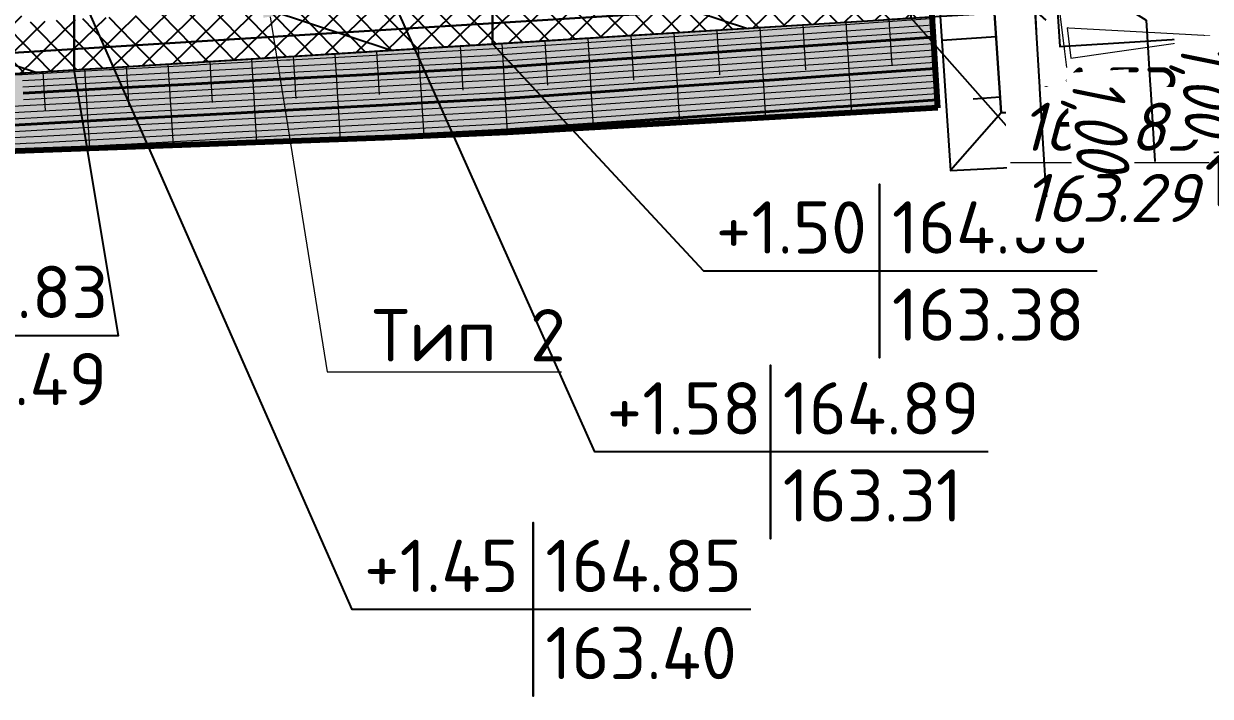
# Model space of a CAD drawing. Header units: metres. Extents: x 2302736 to 2305552, y 452304 to 453193.
# Drawn here: x 2305509.43 to 2305537.78, y 452703.34 to 452719.42 of the extents above; entities that cross this region are included whole.
import ezdxf
from ezdxf import colors
from ezdxf.entities.mleader import LeaderData, LeaderLine
from ezdxf.math import Vec2, Vec3

# ---------------------------------------------------------------- set-up
doc = ezdxf.new("R2010")
doc.units = ezdxf.units.M
doc.linetypes.add('ACAD_ISO02W100', pattern=[15, 12, -3])
for name, color, linetype in [('000_C3D_ХЛ служебные', 7, 'Continuous'), ('280_ПОР_Горизонтали вспомогательные', 7, 'Continuous'), ('280_ПОР_Горизонтали основные', 7, 'Continuous'), ('280_ПОР_Отметки и уклоноуказатели', 7, 'Continuous'), ('АД_серый', 250, 'Continuous'), ('ГП_здания', 7, 'Continuous'), ('ГП_Ограждение', 7, 'ограждение2'), ('ГП_ПЗМ', 7, 'Continuous'), ('ГП_Размеры проезд', 7, 'Continuous'), ('ПЗМ_3_Отметки', 7, 'Continuous'), ('ПЗМ_3_Отметки @ 0.5', 7, 'Continuous'), ('ПЗМ_3_Сетка', 7, 'Continuous'), ('ПЗМ_3_Штриховка насыпи', 7, 'Continuous'), ('Поверхность.Горизонтали', 7, 'Continuous'), ('ПП_Дорога_Покрытия_Газон', 3, 'Continuous')]:
    doc.layers.add(name, color=color, linetype=linetype)
for name, color, linetype, lineweight in [('280_ПОР_Откосы планировки', 250, 'Continuous', 20), ('ГП_АД том 3.2.6', 250, 'Continuous', 40), ('ГП_ВП', 1, 'Continuous', 40), ('ГП_Границы ЗУ', 1, 'Continuous', 50), ('ПП_Дорога_Покрытия_Откос', 3, 'Continuous', 9)]:
    doc.layers.add(name, color=color, linetype=linetype, lineweight=lineweight)
doc.styles.add('ASML', font='isocpeui.ttf')
doc.styles.add('Ck_rus', font='isocpeur.ttf', dxfattribs={"width": 0.8, "oblique": 15, "height": 2.5})
doc.styles.add('ISOCPEUR', font='isocpeur.ttf')
doc.styles.add('СПДС', font='isocpeur.ttf')
doc.linetypes.add('ограждение2', pattern='A,6.35,-2.54,[132,ltypeshp.shx,S=2.54,R=0,X=-2.54,Y=0],-2.54,25.4', length=36.83)
doc.dimstyles.new('Ck_Линейный р-р', dxfattribs={"dimscale": 0, "dimtxt": 2.5, "dimasz": 1, "dimexe": 0.5, "dimexo": 0.5, "dimtad": 1, "dimzin": 1, "dimtxsty": 'Ck_rus', "dimblk": 'OBLIQUE', "dimcen": 0, "dimdle": 0.1, "dimadec": 0, "dimazin": 0, "dimtfac": 1, "dimtofl": 0, "dimtmove": 1, "dimatfit": 3, "dimfxl": 1, "dimarcsym": 0})

# ---------------------------------------------------------------- blocks, each defined once
blk = doc.blocks.new('Здания')
at = {"layer": 'ПП_Дорога_Покрытия_Газон'}
h = blk.add_hatch(dxfattribs=at)
h.set_pattern_fill('ANSI37', color=256, scale=0.15, angle=-4.3277, style=0)
h.set_pattern_definition([(40.672282674, (-27638.63017, 175279.69742), (-0.310387161895, 0.36121167233), []), (130.672282674, (-27638.63017, 175279.69742), (-0.36121167233, -0.310387161895), [])])
h.paths.add_polyline_path([(2305584.951, 452842.425), (2305583.951, 452842.436), (2305583.951, 452834.336), (2305626.212, 452834.336), (2305626.212, 452842.438), (2305613.011, 452842.436), (2305613.011, 452841.438), (2305625.212, 452841.436), (2305625.212, 452835.336), (2305621.112, 452835.336), (2305621.112, 452840.436), (2305620.111, 452840.436), (2305620.111, 452835.336), (2305616.011, 452835.336), (2305616.011, 452840.436), (2305614.011, 452840.436), (2305614.011, 452835.536), (2305604.511, 452835.536), (2305604.511, 452840.436), (2305601.916, 452840.436), (2305601.916, 452839.44), (2305602.166, 452839.44), (2305602.166, 452837.24), (2305600.266, 452837.24), (2305600.266, 452839.44), (2305600.516, 452839.44), (2305600.517, 452840.436), (2305594.511, 452840.436), (2305594.511, 452836.001), (2305584.951, 452835.996)])
h.paths.add_polyline_path([(2305586.451, 452842.425), (2305586.451, 452841.436), (2305611.511, 452841.436), (2305611.511, 452842.433)], flags=17)
at = {"layer": 'ГП_Ограждение', "lineweight": 30, "ltscale": 0.2}
blk.add_lwpolyline([(2305584.951, 452841.936), (2305584.451, 452841.936), (2305584.451, 452834.836), (2305625.712, 452834.836), (2305625.712, 452841.936), (2305613.011, 452841.936)], dxfattribs=at)
at = {"layer": 'ПП_Дорога_Покрытия_Газон'}
blk.add_lwpolyline([(2305584.951, 452842.436), (2305583.951, 452842.436), (2305583.951, 452834.336), (2305626.212, 452834.336), (2305626.212, 452842.436), (2305613.011, 452842.436)], dxfattribs=at)
blk = doc.blocks.new('АД')
at = {"layer": 'АД_серый', "linetype": 'Continuous'}
for p, q in [((2000.871, 406.431), (1999.574, 406.344)), ((2000.968, 404.987), (2000.319, 404.944)), ((2002.062, 404.679), (2002.144, 403.357)), ((2003.505, 404.769, 152.862), (2003.547, 404.101, 152.862))]:
    blk.add_line(p, q, dxfattribs=at)
at = {"layer": 'АД_серый'}
for p, q in [((2005.002, 404.862, 152.862), (2005.082, 403.575, 152.862)), ((2003.479, 404.767, 152.862), (2003.52, 404.099, 152.862))]:
    blk.add_line(p, q, dxfattribs=at)
at = {"layer": 'АД_серый', "flags": 128}
blk.add_lwpolyline([(1870.641, 408.534), (2001.688, 416.679), (2002.39, 406.203), (2017.362, 407.133)], dxfattribs=at)
at = {"layer": 'АД_серый', "lineweight": 30, "flags": 128}
blk.add_lwpolyline([(2000.291, 415.09), (2000.993, 404.613), (2018.952, 405.729)], dxfattribs=at)
at = {"layer": 'АД_серый', "linetype": 'Continuous', "flags": 128}
for points in [[(2000.291, 415.09), (2000.993, 404.613), (2003.505, 404.769)], [(1999.064, 413.964), (1999.782, 403.235), (2003.586, 403.432)], [(2002.728, 404.721), (2002.728, 404.721), (2009.12, 405.118), (2016.107, 405.552), (2017.455, 405.636)], [(2003.505, 404.769), (2009.12, 405.118), (2016.107, 405.552), (2017.455, 405.636)], [(2000.993, 404.613), (1999.782, 403.235)], [(2003.588, 403.432), (2009.191, 403.969), (2016.18, 404.392), (2017.527, 404.478)]]:
    blk.add_lwpolyline(points, dxfattribs=at)
blk = doc.blocks.new('ВП площадка 3')
at = {"layer": '280_ПОР_Горизонтали вспомогательные', "color": 1, "linetype": 'Continuous', "lineweight": 20, "flags": 128}
for points, elevation in [([(10.146, 8.877), (12.12, 8.984), (12.32, 8.995), (14.253, 9.1), (14.492, 9.113), (16.387, 9.216), (16.661, 9.231), (18.521, 9.332), (18.829, 9.349), (20.654, 9.448), (21.121, 9.473), (23.589, 9.607), (24.058, 9.64), (26.314, 9.796), (26.82, 9.831), (29.04, 9.985), (29.518, 10.018), (31.451, 10.153), (31.964, 10.188), (33.861, 10.32)], 163.7), ([(10.313, 9.036), (12.11, 9.134), (12.481, 9.154), (14.244, 9.25), (14.648, 9.272), (16.378, 9.366), (16.813, 9.389), (18.511, 9.482), (18.976, 9.507), (20.645, 9.598), (21.321, 9.634), (23.579, 9.757), (24.242, 9.803), (26.305, 9.946), (27.003, 9.994), (29.031, 10.135), (29.679, 10.18), (31.442, 10.302), (32.123, 10.349), (33.852, 10.469)], 163.8), ([(10.479, 9.196), (12.101, 9.284), (12.643, 9.313), (14.235, 9.4), (14.805, 9.431), (16.369, 9.515), (16.965, 9.548), (18.502, 9.631), (19.124, 9.665), (20.636, 9.747), (21.521, 9.795), (23.57, 9.907), (24.427, 9.966), (26.296, 10.096), (27.187, 10.157), (29.022, 10.285), (29.839, 10.341), (31.432, 10.452), (32.282, 10.511), (33.843, 10.619)], 163.9), ([(10.813, 9.514), (12.083, 9.583), (12.966, 9.631), (14.216, 9.699), (15.118, 9.748), (16.35, 9.815), (17.269, 9.865), (18.484, 9.931), (19.419, 9.982), (20.617, 10.047), (21.921, 10.117), (23.552, 10.206), (24.796, 10.292), (26.277, 10.395), (27.554, 10.484), (29.003, 10.584), (30.16, 10.664), (31.414, 10.751), (32.6, 10.834), (33.824, 10.919)], 164.1), ([(10.98, 9.674), (12.073, 9.733), (13.128, 9.79), (14.207, 9.849), (15.275, 9.907), (16.341, 9.965), (17.421, 10.023), (18.474, 10.081), (19.567, 10.14), (20.608, 10.196), (22.121, 10.279), (23.542, 10.356), (24.98, 10.455), (26.268, 10.545), (27.738, 10.647), (28.994, 10.734), (30.32, 10.826), (31.405, 10.901), (32.759, 10.995), (33.815, 11.068)], 164.2), ([(11.146, 9.833), (12.064, 9.883), (13.289, 9.949), (14.198, 9.998), (15.431, 10.065), (16.331, 10.114), (17.573, 10.182), (18.465, 10.23), (19.714, 10.298), (20.599, 10.346), (22.321, 10.44), (23.533, 10.505), (25.164, 10.619), (26.259, 10.695), (27.921, 10.81), (28.985, 10.884), (30.48, 10.987), (31.395, 11.051), (32.918, 11.156), (33.806, 11.218)], 164.3), ([(12.055, 10.032), (13.451, 10.108), (14.189, 10.148), (15.588, 10.224), (16.322, 10.264), (17.725, 10.34), (18.456, 10.38), (19.862, 10.456), (20.59, 10.496), (22.521, 10.601), (23.524, 10.655), (25.349, 10.782), (26.25, 10.844), (28.105, 10.973), (28.976, 11.033), (30.641, 11.149), (31.386, 11.2), (33.077, 11.318), (33.797, 11.368)], 164.4), ([(12.036, 10.332), (13.774, 10.426), (14.17, 10.448), (15.901, 10.542), (16.304, 10.563), (18.029, 10.657), (18.437, 10.679), (20.157, 10.773), (20.571, 10.795), (22.922, 10.923), (23.505, 10.955), (25.718, 11.108), (26.231, 11.144), (28.472, 11.299), (28.957, 11.333), (30.962, 11.472), (31.368, 11.5), (33.395, 11.641), (33.778, 11.667)], 164.6), ([(12.027, 10.481), (13.935, 10.585), (14.161, 10.597), (16.058, 10.7), (16.294, 10.713), (18.181, 10.816), (18.428, 10.829), (20.304, 10.931), (20.562, 10.945), (23.122, 11.084), (23.496, 11.104), (25.902, 11.271), (26.222, 11.293), (28.656, 11.462), (28.948, 11.482), (31.122, 11.633), (31.358, 11.65), (33.554, 11.802), (33.769, 11.817)], 164.7), ([(7.753, 10.4), (9.86, 10.514), (9.884, 10.515), (11.98, 10.629), (12.018, 10.631), (14.097, 10.744), (14.152, 10.747), (16.214, 10.859), (16.285, 10.863), (18.333, 10.974), (18.419, 10.979), (20.452, 11.089), (20.553, 11.095), (23.322, 11.245), (23.487, 11.254), (26.087, 11.434), (26.213, 11.443), (28.839, 11.625), (28.939, 11.632), (31.282, 11.795), (31.349, 11.799), (33.714, 11.963), (33.759, 11.967)], 164.8), ([(10.745, 8.759), (12.129, 8.835), (12.158, 8.836), (14.263, 8.95), (14.335, 8.954), (16.396, 9.066), (16.509, 9.072), (18.53, 9.182), (18.681, 9.19), (20.664, 9.298), (20.921, 9.312), (23.598, 9.457), (23.874, 9.477), (26.324, 9.647), (26.636, 9.668), (29.05, 9.836), (29.358, 9.857), (31.46, 10.003), (31.805, 10.027), (33.871, 10.17)], 163.6), ([(33.889, 9.871), (31.487, 9.704), (31.479, 9.703), (30.979, 9.669)], 163.4)]:
    blk.add_lwpolyline(points, dxfattribs=dict(at, elevation=elevation))
at = {"layer": '280_ПОР_Горизонтали основные', "color": 1, "linetype": 'Continuous', "lineweight": 40, "flags": 128}
for points, elevation in [([(10.646, 9.355), (12.092, 9.433), (12.804, 9.472), (14.226, 9.549), (14.961, 9.589), (16.359, 9.665), (17.117, 9.706), (18.493, 9.781), (19.271, 9.823), (20.627, 9.897), (21.721, 9.956), (23.561, 10.056), (24.611, 10.129), (26.287, 10.245), (27.371, 10.321), (29.013, 10.434), (29.999, 10.503), (31.423, 10.602), (32.441, 10.672), (33.834, 10.769)], 164), ([(12.046, 10.182), (13.612, 10.267), (14.179, 10.298), (15.744, 10.383), (16.313, 10.414), (17.877, 10.499), (18.447, 10.53), (20.009, 10.615), (20.58, 10.646), (22.722, 10.762), (23.514, 10.805), (25.533, 10.945), (26.24, 10.994), (28.289, 11.136), (28.966, 11.183), (30.801, 11.31), (31.377, 11.35), (33.236, 11.479), (33.787, 11.517)], 164.5), ([(18.828, 9.048), (20.673, 9.148), (20.721, 9.151), (23.607, 9.308), (23.689, 9.313), (26.333, 9.497), (26.453, 9.505), (29.059, 9.686), (29.198, 9.695), (31.469, 9.853), (31.646, 9.865), (33.88, 10.02)], 163.5)]:
    blk.add_lwpolyline(points, dxfattribs=dict(at, elevation=elevation))
at = {"layer": 'Поверхность.Горизонтали', "color": 5, "linetype": 'Continuous', "lineweight": 20, "flags": 128}
for points, elevation in [([(51.686, 13.781), (51.519, 13.79), (50.329, 13.855), (49.318, 13.91), (43.291, 14.239), (41.931, 14.313), (36.852, 14.59), (36.539, 14.607), (36.557, 14.128), (36.928, 11.174), (36.975, 10.794)], 164.1), ([(38.012, 11.151), (40.691, 11.539), (37.029, 11.738), (36.989, 11.741), (37.074, 11.015), (38.012, 11.151)], 164.2)]:
    blk.add_lwpolyline(points, dxfattribs=dict(at, elevation=elevation))
blk = doc.blocks.new('BD_Cart_Mark')
at = {"color": 1, "linetype": 'ByBlock', "lineweight": -2, "transparency": 33554687, "style": 'СПДС'}
for tag, p in [('G_C_H_001', (-4.833, 0.833)), ('G_C_H2_001', (-4.833, -3.333))]:
    blk.add_attdef(tag, p, '', height=2.5, dxfattribs=at)
at = {"color": 26, "linetype": 'ByBlock', "lineweight": -2, "transparency": 33554687, "style": 'СПДС'}
blk.add_attdef('G_C_Red_001', (0.583, 0.833), '', height=2.5, dxfattribs=at)
at = {"color": 176, "linetype": 'ByBlock', "lineweight": -2, "transparency": 33554687, "style": 'СПДС'}
blk.add_attdef('G_C_Black_001', (0.583, -3.333), '', height=2.5, dxfattribs=at)
at = {"color": 214, "linetype": 'ByBlock', "lineweight": -2, "transparency": 33554687, "style": 'СПДС'}
blk.add_attdef('G_C_Dop_001', (0.583, -7.5), '', height=2.5, dxfattribs=at)
blk = doc.blocks.new('ПЗМ площадка 3')
at = {"layer": 'ПЗМ_3_Штриховка насыпи'}
h = blk.add_hatch(dxfattribs=at)
h.set_pattern_fill('ANSI31', color=1, angle=5156.6202, style=0)
h.set_pattern_definition([(161.62015618, (-2305529.1865, -452624.3865), (-1.001125794, -3.013033711), [])])
h.paths.add_polyline_path([(-40.736, 100.676), (-40.281, 93.284), (-38.558, 93.284), (-38.558, 100.812)], flags=0)
h.paths.add_polyline_path([(-40.238, 92.592), (-38.558, 92.696), (-38.558, 93.284), (-40.281, 93.284)], flags=0)
h.paths.add_polyline_path([(-38.558, 92.696), (-29.037, 93.284), (-38.558, 93.284)], flags=0)
h.paths.add_polyline_path([(1.442, 103.284), (1.442, 95.169), (1.939, 95.2)], flags=0)
h.paths.add_polyline_path([(-38.243, 100.832), (-38.558, 100.812), (-38.558, 93.284), (-29.037, 93.284), (-28.558, 93.314), (-28.558, 101.423), (-38.242, 100.82)], flags=0)
h.paths.add_polyline_path([(-18.558, 96.136), (-18.558, 93.932), (-8.558, 94.55), (-8.558, 102.666), (-11.733, 102.47), (-11.735, 102.489), (-13.232, 102.395), (-13.231, 102.377), (-18.558, 102.045), (-18.558, 99.042), (-11.548, 99.475), (-11.369, 96.581)], flags=0)
h.paths.add_polyline_path([(-28.558, 93.314), (-18.558, 93.932), (-18.558, 96.136), (-18.855, 96.118), (-19.034, 99.012), (-18.558, 99.042), (-18.558, 102.045), (-28.558, 101.423)], flags=0)
h.paths.add_polyline_path([(1.442, 95.169), (1.442, 103.284), (-8.558, 102.666), (-8.558, 94.55)], flags=0)
h.paths.add_polyline_path([(-31.011, 98.27), (-37.057, 97.888), (-36.909, 95.463), (-30.86, 95.837)])
h.paths.add_polyline_path([(-22.606, 98.545), (-24.004, 98.459), (-23.899, 96.762), (-22.497, 96.849)])
h.paths.add_polyline_path([(-0.37, 100.167), (-2.466, 100.037), (-2.274, 96.943), (-0.178, 97.073)])
h.paths.add_polyline_path([(-5.46, 99.852), (-7.556, 99.722), (-7.365, 96.628), (-5.269, 96.758)])
at = {"layer": '000_C3D_ХЛ служебные', "color": 4, "linetype": 'Continuous', "lineweight": -3}
blk.add_polyline3d([(-40.738, 100.676, 164.8), (-40.238, 92.592, 164.719), (-8.338, 94.564, 164.879), (1.939, 95.2, 164.827)], dxfattribs=at)
at = {"layer": 'ПЗМ_3_Отметки', "flags": 128}
for points in [[(3.284, 84.796), (-1.916, 84.796), (-1.916, 86.871), (-1.916, 82.721), (-1.916, 84.796), (-6.116, 84.796), (-11.369, 96.581)], [(-2.389, 81.031), (-7.589, 81.031), (-7.589, 83.106), (-7.589, 78.956), (-7.589, 81.031), (-11.914, 81.031), (-18.558, 96.136)], [(13.357, 92.323), (8.157, 92.323), (8.157, 94.398), (8.157, 90.248), (8.157, 92.323), (3.957, 92.323), (1.442, 95.169)], [(5.89, 89.121), (0.69, 89.121), (0.69, 91.196), (0.69, 87.046), (0.69, 89.121), (-3.51, 89.121), (-8.558, 94.55)], [(-27.022, 87.579), (-22.697, 87.579), (-22.697, 89.654), (-22.697, 85.504), (-22.697, 87.579), (-17.497, 87.579), (-18.558, 93.932)]]:
    blk.add_lwpolyline(points, dxfattribs=at)
at = {"layer": 'ПЗМ_3_Сетка'}
for points in [[(1.442, 95.169), (1.442, 103.284), (-8.558, 102.666), (-8.558, 94.55)], [(-18.558, 96.136), (-18.558, 93.932), (-8.558, 94.55), (-8.558, 102.666), (-11.733, 102.47), (-11.735, 102.489), (-13.232, 102.395), (-13.231, 102.377), (-18.558, 102.045), (-18.558, 99.042), (-11.548, 99.475), (-11.369, 96.581)], [(-28.558, 93.314), (-18.558, 93.932), (-18.558, 96.136), (-18.855, 96.118), (-19.034, 99.012), (-18.558, 99.042), (-18.558, 102.045), (-28.558, 101.423)]]:
    blk.add_lwpolyline(points, close=True, dxfattribs=at)
at = {"layer": 'ПЗМ_3_Отметки @ 0.5'}
ref = blk.add_blockref('BD_Cart_Mark', (8.157, 92.323), dxfattribs=dict(at, xscale=0.5, yscale=0.5, zscale=0.5))
ref.add_attrib('G_C_Red_001', '164.83', (8.449, 92.739), dxfattribs={"layer": '0', "color": 26, "linetype": 'ByBlock', "lineweight": -2, "transparency": 33554687, "height": 1.25, "style": 'СПДС'})
ref.add_attrib('G_C_Black_001', '163.30', (8.449, 90.656), dxfattribs={"layer": '0', "color": 176, "linetype": 'ByBlock', "lineweight": -2, "transparency": 33554687, "height": 1.25, "style": 'СПДС'})
ref.add_attrib('G_C_H_001', '+1.53', (4.24, 92.739), dxfattribs={"layer": '0', "color": 5, "linetype": 'ByBlock', "lineweight": -2, "transparency": 33554687, "height": 1.25, "style": 'СПДС'})
ref = blk.add_blockref('BD_Cart_Mark', (0.69, 89.121), dxfattribs=dict(at, xscale=0.5, yscale=0.5, zscale=0.5))
ref.add_attrib('G_C_Red_001', '164.88', (0.982, 89.537), dxfattribs={"layer": '0', "color": 26, "linetype": 'ByBlock', "lineweight": -2, "transparency": 33554687, "height": 1.25, "style": 'СПДС'})
ref.add_attrib('G_C_Black_001', '163.38', (0.982, 87.454), dxfattribs={"layer": '0', "color": 176, "linetype": 'ByBlock', "lineweight": -2, "transparency": 33554687, "height": 1.25, "style": 'СПДС'})
ref.add_attrib('G_C_H_001', '+1.50', (-3.227, 89.537), dxfattribs={"layer": '0', "color": 5, "linetype": 'ByBlock', "lineweight": -2, "transparency": 33554687, "height": 1.25, "style": 'СПДС'})
ref = blk.add_blockref('BD_Cart_Mark', (-22.697, 87.579), dxfattribs=dict(at, xscale=0.5, yscale=0.5, zscale=0.5))
ref.add_attrib('G_C_Red_001', '164.83', (-22.405, 87.996), dxfattribs={"layer": '0', "color": 26, "linetype": 'ByBlock', "lineweight": -2, "transparency": 33554687, "height": 1.25, "style": 'СПДС'})
ref.add_attrib('G_C_Black_001', '163.49', (-22.405, 85.913), dxfattribs={"layer": '0', "color": 176, "linetype": 'ByBlock', "lineweight": -2, "transparency": 33554687, "height": 1.25, "style": 'СПДС'})
ref.add_attrib('G_C_H_001', '+1.34', (-26.738, 87.996), dxfattribs={"layer": '0', "color": 5, "linetype": 'ByBlock', "lineweight": -2, "transparency": 33554687, "height": 1.25, "style": 'СПДС'})
ref = blk.add_blockref('BD_Cart_Mark', (-1.916, 84.796), dxfattribs=dict(at, xscale=0.5, yscale=0.5, zscale=0.5))
ref.add_attrib('G_C_Red_001', '164.89', (-1.625, 85.213), dxfattribs={"layer": '0', "color": 26, "linetype": 'ByBlock', "lineweight": -2, "transparency": 33554687, "height": 1.25, "style": 'СПДС'})
ref.add_attrib('G_C_Black_001', '163.31', (-1.625, 83.13), dxfattribs={"layer": '0', "color": 176, "linetype": 'ByBlock', "lineweight": -2, "transparency": 33554687, "height": 1.25, "style": 'СПДС'})
ref.add_attrib('G_C_H_001', '+1.58', (-5.833, 85.213), dxfattribs={"layer": '0', "color": 5, "linetype": 'ByBlock', "lineweight": -2, "transparency": 33554687, "height": 1.25, "style": 'СПДС'})
ref = blk.add_blockref('BD_Cart_Mark', (-7.589, 81.031), dxfattribs=dict(at, xscale=0.5, yscale=0.5, zscale=0.5))
ref.add_attrib('G_C_Red_001', '164.85', (-7.297, 81.447), dxfattribs={"layer": '0', "color": 26, "linetype": 'ByBlock', "lineweight": -2, "transparency": 33554687, "height": 1.25, "style": 'СПДС'})
ref.add_attrib('G_C_Black_001', '163.40', (-7.297, 79.364), dxfattribs={"layer": '0', "color": 176, "linetype": 'ByBlock', "lineweight": -2, "transparency": 33554687, "height": 1.25, "style": 'СПДС'})
ref.add_attrib('G_C_H_001', '+1.45', (-11.63, 81.447), dxfattribs={"layer": '0', "color": 5, "linetype": 'ByBlock', "lineweight": -2, "transparency": 33554687, "height": 1.25, "style": 'СПДС'})
blk = doc.blocks.new('_Oblique')
at = {"color": 0, "linetype": 'ByBlock', "lineweight": -2}
blk.add_line((-0.5, -0.5), (0.5, 0.5), dxfattribs=at)
blk = doc.blocks.new('*D188')
at = {"layer": 'ГП_Размеры проезд', "color": 0, "lineweight": -2, "transparency": 16777216}
for p, q in [((2305533.528, 452720.736), (2305533.497, 452721.236)), ((2305529.979, 452720.517), (2305533.777, 452720.752)), ((2305533.528, 452720.736), (2305533.589, 452719.738)), ((2305530.041, 452719.519), (2305533.839, 452719.754)), ((2305533.589, 452719.738), (2305533.62, 452719.239)), ((2305533.865, 452715.283), (2305533.589, 452719.738))]:
    blk.add_line(p, q, dxfattribs=at)
at = {"layer": 'ГП_Размеры проезд', "color": 0, "lineweight": -2, "transparency": 16777216, "xscale": 0.5, "yscale": 0.5, "zscale": 0.5}
for p, rotation in [((2305533.528, 452720.736), 273.5382074797657), ((2305533.589, 452719.738), 93.53820747976565)]:
    blk.add_blockref('_Oblique', p, dxfattribs=dict(at, rotation=rotation))
at = {"layer": 'ГП_Размеры проезд', "color": 0, "lineweight": 30, "transparency": 16777216, "insert": (2305535.008, 452717.049), "char_height": 1.25, "attachment_point": 5, "rotation": 273.5382, "style": 'Ck_rus', "bg_fill": 3, "box_fill_scale": 1.1, "bg_fill_color": 9, "bg_fill_true_color": 13158600, "bg_fill_transparency": 0}
blk.add_mtext('1,00', dxfattribs=at)
blk = doc.blocks.new('*D187')
at = {"layer": 'ГП_Размеры проезд', "color": 0, "lineweight": -2, "transparency": 16777216}
for p, q in [((2305533.466, 452721.735), (2305533.435, 452722.234)), ((2305528.906, 452721.453), (2305533.716, 452721.75)), ((2305533.466, 452721.735), (2305533.528, 452720.736)), ((2305533.497, 452721.236), (2305536.246, 452719.506)), ((2305528.968, 452720.455), (2305533.777, 452720.752)), ((2305533.528, 452720.736), (2305533.559, 452720.237)), ((2305536.246, 452719.506), (2305536.455, 452716.127))]:
    blk.add_line(p, q, dxfattribs=at)
at = {"layer": 'ГП_Размеры проезд', "color": 0, "lineweight": -2, "transparency": 16777216, "xscale": 0.5, "yscale": 0.5, "zscale": 0.5}
for p, rotation in [((2305533.466, 452721.735), 273.5381255984247), ((2305533.528, 452720.736), 93.53812559842471)]:
    blk.add_blockref('_Oblique', p, dxfattribs=dict(at, rotation=rotation))
at = {"layer": 'ГП_Размеры проезд', "color": 0, "lineweight": 30, "transparency": 16777216, "insert": (2305537.598, 452717.894), "char_height": 1.25, "attachment_point": 5, "rotation": 273.5381, "style": 'Ck_rus', "bg_fill": 3, "box_fill_scale": 1.1, "bg_fill_color": 9, "bg_fill_true_color": 13158600, "bg_fill_transparency": 0}
blk.add_mtext('1,00', dxfattribs=at)

msp = doc.modelspace()

# ---------------------------------------------------------------- hatches: boundary and pattern name
at = {"layer": 'ПП_Дорога_Покрытия_Откос'}
h = msp.add_hatch(dxfattribs=at)
h.set_pattern_fill('GRASS', color=110, scale=0.02, style=0)
h.set_pattern_definition([(90, (-10.44085, 4.6568), (-0.3592102448, 0.3592102448), [0.09525, -0.6231704896]), (45, (-10.44085, 4.6568), (-0.35921024484, 0.35921024484), [0.09525, -0.41275]), (135, (-10.44085, 4.6568), (-0.35921024484, -0.35921024484), [0.09525, -0.41275])])
edge = h.paths.add_edge_path()
edge.add_line((2305485.817, 452724.888), (2305488.449, 452725.063))
edge.add_line((2305488.449, 452725.063), (2305488.948, 452716.978))
edge.add_line((2305488.948, 452716.978), (2305531.128, 452719.586))
edge.add_line((2305531.128, 452719.586), (2305531.261, 452717.408))
edge.add_line((2305531.261, 452717.408), (2305526.435, 452717.142))
edge.add_line((2305526.435, 452717.142), (2305520.98, 452716.823))
edge.add_line((2305520.98, 452716.823), (2305518.044, 452716.693))
edge.add_line((2305518.044, 452716.693), (2305507.363, 452716.311))
edge.add_line((2305507.363, 452716.311), (2305505.008, 452716.194))
edge.add_line((2305505.008, 452716.194), (2305504.632, 452716.175))
edge.add_line((2305504.632, 452716.175), (2305501.648, 452715.896))
edge.add_line((2305501.648, 452715.896), (2305489.073, 452714.968))
edge.add_arc((2305488.902, 452717.07), 2.109, 186.098, 274.6451, ccw=False)
edge.add_line((2305486.805, 452716.846), (2305485.817, 452724.888))

# ---------------------------------------------------------------- linework, layer by layer
at = {"layer": '280_ПОР_Откосы планировки', "linetype": 'Continuous', "lineweight": 20}
for p, q in [((2305530.098, 452719.522, 164.832), (2305530.165, 452718.437, 164.107)), ((2305524.959, 452719.205, 164.858), (2305525.092, 452717.063, 163.428)), ((2305525.987, 452719.268, 164.853), (2305526.054, 452718.196, 164.137)), ((2305527.015, 452719.332, 164.848), (2305527.148, 452717.181, 163.411)), ((2305528.043, 452719.395, 164.843), (2305528.109, 452718.317, 164.122)), ((2305529.07, 452719.459, 164.838), (2305529.204, 452717.294, 163.392)), ((2305520.848, 452718.951, 164.879), (2305520.98, 452716.823, 163.458)), ((2305521.876, 452719.014, 164.874), (2305521.942, 452717.949, 164.162)), ((2305522.904, 452719.078, 164.868), (2305523.036, 452716.943, 163.443)), ((2305523.932, 452719.141, 164.863), (2305523.998, 452718.072, 164.149)), ((2305515.864, 452718.642, 164.854), (2305515.927, 452717.631, 164.178)), ((2305516.861, 452718.704, 164.859), (2305516.988, 452716.655, 163.49)), ((2305517.858, 452718.766, 164.864), (2305517.922, 452717.728, 164.171)), ((2305518.855, 452718.827, 164.869), (2305518.984, 452716.734, 163.471)), ((2305519.852, 452718.889, 164.874), (2305519.917, 452717.834, 164.169)), ((2305511.877, 452718.396, 164.834), (2305511.936, 452717.436, 164.193)), ((2305512.873, 452718.457, 164.839), (2305512.994, 452716.512, 163.54)), ((2305513.87, 452718.519, 164.844), (2305513.931, 452717.534, 164.186)), ((2305514.867, 452718.581, 164.849), (2305514.991, 452716.584, 163.515)), ((2305509.883, 452718.273, 164.824), (2305509.941, 452717.339, 164.2)), ((2305510.88, 452718.334, 164.829), (2305510.997, 452716.441, 163.564))]:
    msp.add_line(p, q, dxfattribs=at)
msp.add_polyline3d([(2305507.363, 452716.311, 163.609), (2305518.044, 452716.693, 163.477), (2305520.98, 452716.823, 163.458), (2305526.435, 452717.142, 163.418), (2305531.261, 452717.408, 163.372)], dxfattribs=at)
at = {"layer": 'ГП_Границы ЗУ', "color": 1, "linetype": 'ACAD_ISO02W100', "lineweight": 80, "elevation": 163.041}
msp.add_lwpolyline([(2305485.816, 452724.9), (2305489.447, 452725.124), (2305489.354, 452726.61), (2305490.851, 452726.703), (2305490.944, 452725.206), (2305515.956, 452726.764), (2305515.864, 452728.258), (2305517.361, 452728.351), (2305517.453, 452726.856), (2305530.628, 452727.671), (2305531.261, 452717.408), (2305520.98, 452716.823), (2305518.044, 452716.693), (2305507.003, 452716.293), (2305505.008, 452716.194), (2305501.026, 452715.85), (2305489.073, 452714.968, -0.406599), (2305486.805, 452716.846)], format="xyb", close=True, dxfattribs=at)

# ---------------------------------------------------------------- block references
at = {"layer": 'ГП_АД том 3.2.6'}
msp.add_blockref('АД', (2303531.79, 452312.674), dxfattribs=at)
at = {"layer": 'ГП_ВП'}
msp.add_blockref('ВП площадка 3', (2305497.369, 452707.579), dxfattribs=at)
at = {"layer": 'ГП_здания', "rotation": 3.538125578379933}
msp.add_blockref('Здания', (32245.175, -141538.05), dxfattribs=at)
at = {"layer": 'ГП_ПЗМ', "color": 4}
msp.add_blockref('ПЗМ площадка 3', (2305529.187, 452624.387), dxfattribs=at)

# ---------------------------------------------------------------- leaders
at = {"layer": 'ПП_Дорога_Покрытия_Газон', "color": 0}
ml = msp.add_multileader_mtext('Standard', dxfattribs=at)
ml.set_content('Тип 2', style='ISOCPEUR')
ml.set_leader_properties(color=256, lineweight=5)
ml.build(insert=Vec2(0, 0))
ml.multileader.update_dxf_attribs({"text_left_attachment_type": 6, "text_right_attachment_type": 6, "dogleg_length": 1.065, "arrow_head_size": 1})
ctx = ml.context
ctx.base_point, ctx.char_height, ctx.arrow_head_size, ctx.landing_gap_size, ctx.plane_origin = Vec3(2305517.741, 452711.099), 1.25, 1, 0.01, Vec3(2305484.37, 452731.798)
ctx.left_attachment, ctx.right_attachment = 6, 6
notes = []
notes.append((ctx, [(0, (1, 1, 0), (2305516.676, 452711.099), (1, 0), 1.065, [(0, [(2305515.158, 452720.576)], 0, [])])]))
ctx.mtext.insert, ctx.mtext.flow_direction = Vec3(2305517.751, 452712.599), 5
for ctx, leaders in notes:
    for number, flags, end, landing, length, lines in leaders:
        leader = LeaderData()
        leader.index, (leader.has_last_leader_line, leader.has_dogleg_vector, leader.attachment_direction) = number, flags
        leader.last_leader_point, leader.dogleg_vector, leader.dogleg_length = Vec3(end), Vec3(landing), length
        for number, points, colour, breaks in lines:
            line = LeaderLine()
            line.index, line.vertices, line.color, line.breaks = number, Vec3.list(points), colors.encode_raw_color(colour), breaks
            leader.lines.append(line)
        ctx.leaders.append(leader)

# ---------------------------------------------------------------- next in the draw order: texts
at = {"layer": '280_ПОР_Отметки и уклоноуказатели', "color": 1, "linetype": 'Continuous', "lineweight": 20, "insert": (2305535.378, 452716.956, 164.827), "char_height": 1.15, "width": 4.2166, "attachment_point": 5, "style": 'ASML', "bg_fill": 3, "box_fill_scale": 1.326087, "bg_fill_color": 9, "bg_fill_true_color": 13158600, "bg_fill_transparency": 0}
msp.add_mtext('164.83', dxfattribs=at)

# ---------------------------------------------------------------- next in the draw order: texts
at = {"layer": '280_ПОР_Отметки и уклоноуказатели', "color": 7, "linetype": 'Continuous', "lineweight": 20, "insert": (2305533.291, 452715.831, 164.827), "char_height": 1.15, "width": 4.09605, "attachment_point": 1, "style": 'ASML', "bg_fill": 3, "box_fill_scale": 1.326087, "bg_fill_color": 9, "bg_fill_true_color": 13158600, "bg_fill_transparency": 0}
msp.add_mtext('163.29', dxfattribs=at)

# ---------------------------------------------------------------- next in the draw order: linework, layer by layer
at = {"layer": '280_ПОР_Отметки и уклоноуказатели', "color": 7, "linetype": 'Continuous', "lineweight": 20}
msp.add_line((2305533.003, 452716.106, 164.827), (2305537.753, 452716.106, 164.827), dxfattribs=at)

# ---------------------------------------------------------------- next in the draw order: dimensions: what is measured, and where the dimension line sits
at = {"layer": 'ГП_Размеры проезд', "lineweight": 30}
dim = msp.add_linear_dim(base=(2305533.589, 452719.738), p1=(2305529.73, 452720.502), p2=(2305529.791, 452719.504), angle=273.5382, dimstyle='Ck_Линейный р-р', override={"dimgap": 1, "dimtfill": 1}, dxfattribs=at)
dim.commit()
dim.dimension.update_dxf_attribs({"geometry": '*D188', "text_midpoint": (2305533.875, 452716.979), "dimtype": 161})

# ---------------------------------------------------------------- next in the draw order: dimensions: what is measured, and where the dimension line sits
dim = msp.add_linear_dim(base=(2305533.528, 452720.736), p1=(2305528.657, 452721.437), p2=(2305528.718, 452720.439), angle=273.5381, dimstyle='Ck_Линейный р-р', override={"dimgap": 1, "dimtfill": 1}, dxfattribs=at)
dim.commit()
dim.dimension.update_dxf_attribs({"geometry": '*D187', "text_midpoint": (2305536.277, 452719.007), "dimtype": 161})

doc.saveas('drawing.dxf')
